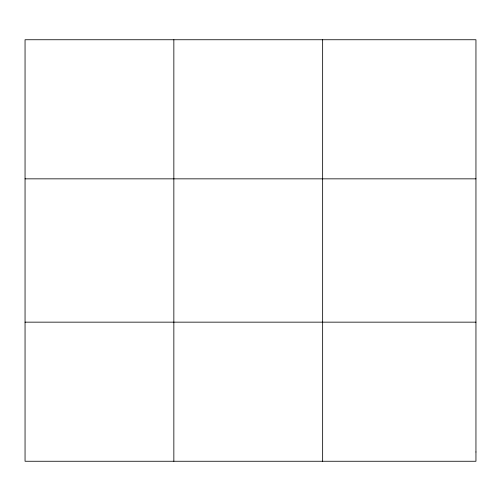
<?xml version="1.0" encoding="UTF-8"?>
<svg xmlns="http://www.w3.org/2000/svg" width="501" height="501" viewBox="0 0 501 501"><rect width="100%" height="100%" fill="white"/><g stroke="black" fill="none" stroke-linecap="round" stroke-linejoin="round"><path stroke-width="0.75" d="M173.847 461.258L173.847 39.742M322.644 461.258L322.644 39.742M25.05 178.844L475.95 178.844M25.05 322.156L475.95 322.156M475.95 451.983L475.95 461.258L25.05 461.258L25.05 39.742L475.95 39.742L475.95 451.983"/></g></svg>
